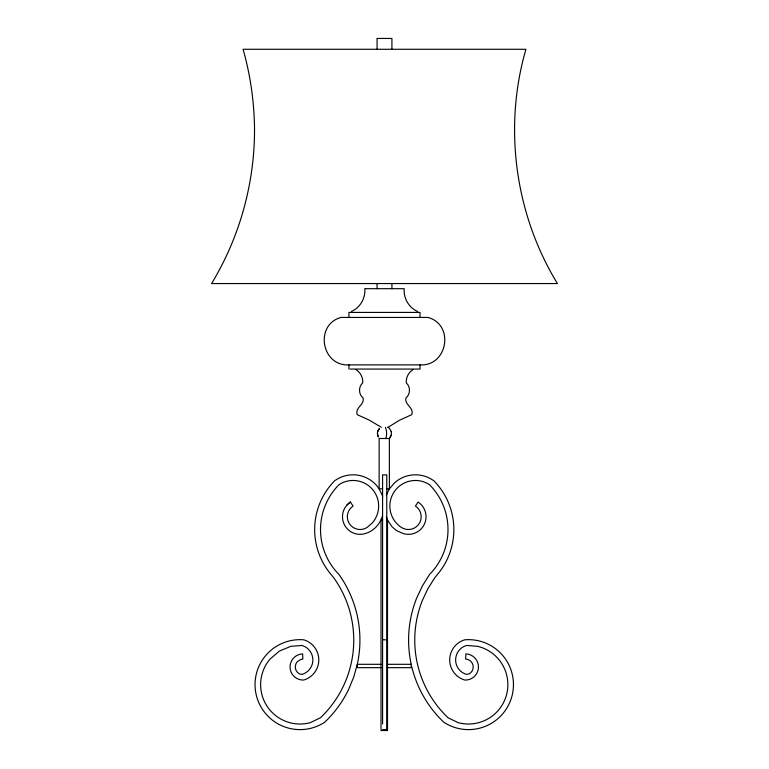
<?xml version="1.0" encoding="UTF-8"?>
<svg xmlns="http://www.w3.org/2000/svg" width="769" height="769" viewBox="0 0 769 769"><rect width="100%" height="100%" fill="white"/><g stroke="black" fill="none" stroke-linecap="round" stroke-linejoin="round"><path stroke-width="1.15" d="M377.425 433.476L378.367 437.042C376.733 434.331 377.252 430.678 379.463 428.439L377.666 431.63M385.807 438.513L386.24 437.042A7.181 2.749 -90 0 0 386.24 429.909L385.423 427.304M382.529 515.624C380.251 523.872 373.974 530.946 365.679 533.436A17.6 17.6 0 0 1 350.414 502.042L346.934 505.05M386.307 495.13L389.374 488.844L394.718 482.682A31.25 31.25 0 0 1 432.659 479.981L433.697 480.596A69.633 69.633 0 0 1 439.637 571.742L434.572 578.028L427.814 588.843L422.392 600.378A107.199 107.199 0 0 0 448.039 717.756L458.189 722.658A39.392 39.392 0 0 0 506.646 694.369A39.392 39.392 0 0 0 477.664 646.325L466.514 645.46L463.486 646.71A15.053 15.053 0 0 0 466.466 674.384L469.013 673.961A7.892 7.892 0 0 0 467.706 659.446L465.678 659.091L465.889 653.881A13.102 13.102 0 0 1 478.443 667.511A13.102 13.102 0 0 1 464.812 680.056A20.965 20.965 0 0 1 464.812 639.798A44.977 44.977 0 0 1 512.058 695.753A44.977 44.977 0 0 1 443.78 722.226A113.37 113.37 0 0 1 411.703 666.502M388.066 427.304L399.505 420.239L411.742 414.654C414.433 407.57 404.033 404.821 405.974 397.919C410.473 394.276 410.656 386.788 406.33 382.933C405.782 377.742 408.454 372.417 412.934 369.745M351.346 311.512C360.084 307.754 365.727 298.151 364.775 288.692M420.047 364.881C447.606 366.486 454.719 324.672 427.987 317.443L341.013 317.443C314.281 324.672 321.394 366.486 348.953 364.881L420.047 364.881L420.047 369.072L350.164 369.072M377.329 38.45L391.921 38.45L391.921 49.226M365.448 288.692L404.225 288.692C403.273 298.151 408.916 307.754 417.654 311.512M420.047 316.77L420.047 312.416L348.953 312.416L348.953 317.443M381.328 427.304L369.495 420.239L357.258 414.654C354.567 407.57 364.967 404.821 363.026 397.919C358.527 394.276 358.344 386.788 362.67 382.933C363.218 377.742 360.546 372.417 356.066 369.745M387.682 427.304L388.037 427.304A7.132 6.883 -90 0 1 389.374 428.439M391.152 431.63A7.132 6.883 -90 0 1 389.374 438.513L379.136 438.513L379.136 488.844L382.702 496.178M382.578 488.844L379.136 488.844A31.25 31.25 0 0 0 335.842 479.981L334.803 480.596A69.633 69.633 0 0 0 328.872 571.742L333.938 578.028A107.199 107.199 0 0 1 320.471 717.756L310.32 722.658A39.392 39.392 0 0 1 269.929 659.216L279.358 651.093L290.836 646.325L301.996 645.46L305.014 646.71A15.053 15.053 0 0 1 302.034 674.384L299.497 673.961A7.892 7.892 0 0 1 297.353 661.628L300.804 659.446L302.832 659.091L302.621 653.881A13.102 13.102 0 0 0 290.067 667.511A13.102 13.102 0 0 0 303.697 680.056A20.965 20.965 0 0 0 303.697 639.798A44.977 44.977 0 0 0 256.442 695.753A44.977 44.977 0 0 0 324.72 722.226A113.37 113.37 0 0 0 348.482 689.735L353.653 677.287L357.306 664.31A113.37 113.37 0 0 0 338.966 574.453A63.789 63.789 0 0 1 338.966 484.71A25.579 25.579 0 0 1 372.206 523.026L367.159 527.409A12.794 12.794 0 0 1 350.539 508.251L353.058 506.06L350.414 502.042M386.769 488.844L389.374 488.844L389.374 438.513M382.578 520.027L381.011 520.027L381.011 730.55L387.499 730.55L387.499 520.027L386.355 516.73M386.769 520.027L387.499 520.027L392.065 526.794L396.266 530.437L402.831 533.436A17.6 17.6 0 0 0 418.096 502.042L415.443 506.06A12.794 12.794 0 0 1 419.067 523.776A12.794 12.794 0 0 1 401.351 527.409A25.579 25.579 0 0 1 394.093 491.958A25.579 25.579 0 0 1 429.544 484.71A63.789 63.789 0 0 1 429.544 574.453L422.402 585.891L416.663 598.09A113.37 113.37 0 0 0 411.204 664.31L411.204 667.665L387.499 667.665M382.578 639.798L386.769 639.798M381.011 664.31L357.306 664.31L357.306 667.665L381.011 667.665M387.499 664.31L411.204 664.31M382.578 729.55L386.769 729.55L386.769 474.867L382.578 474.867L382.578 723.975M389.508 428.439L391.334 431.63M391.921 283.905L391.921 288.692M377.079 38.45L377.079 49.226M377.079 283.905L377.079 288.692M348.953 364.881L348.953 369.072M390.825 435.321A7.132 6.556 -90 0 1 389.133 438.513M254.52 127.981C254.895 182.513 239.87 236.939 211.571 283.559L557.429 283.559C515.028 214.282 503.205 127.289 525.938 49.283L243.062 49.283C250.386 74.862 254.116 101.393 254.52 127.981"/></g></svg>
